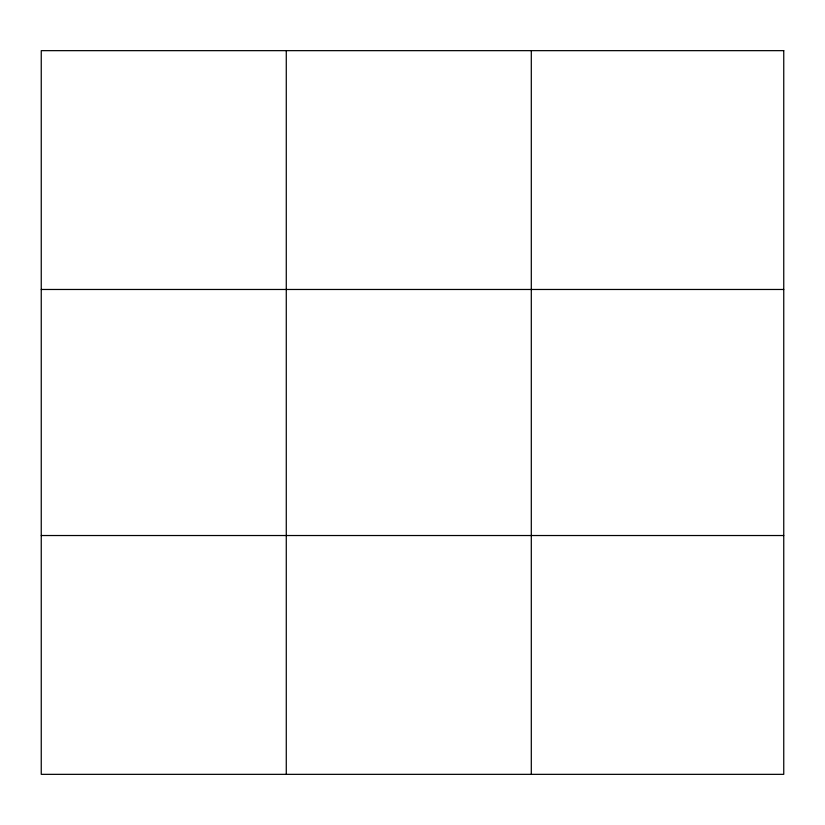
<?xml version="1.0" encoding="UTF-8"?>
<svg xmlns="http://www.w3.org/2000/svg" width="825" height="825" viewBox="0 0 825 825"><rect width="100%" height="100%" fill="white"/><g stroke="black" fill="none" stroke-linecap="round" stroke-linejoin="round"><path stroke-width="1.24" d="M286.275 774.345L286.275 50.655M531.3 774.345L531.3 50.655M41.25 289.472L783.75 289.472M41.25 535.528L783.75 535.528M783.75 50.655L783.75 774.345L41.25 774.345L41.25 50.655L783.75 50.655"/></g></svg>
